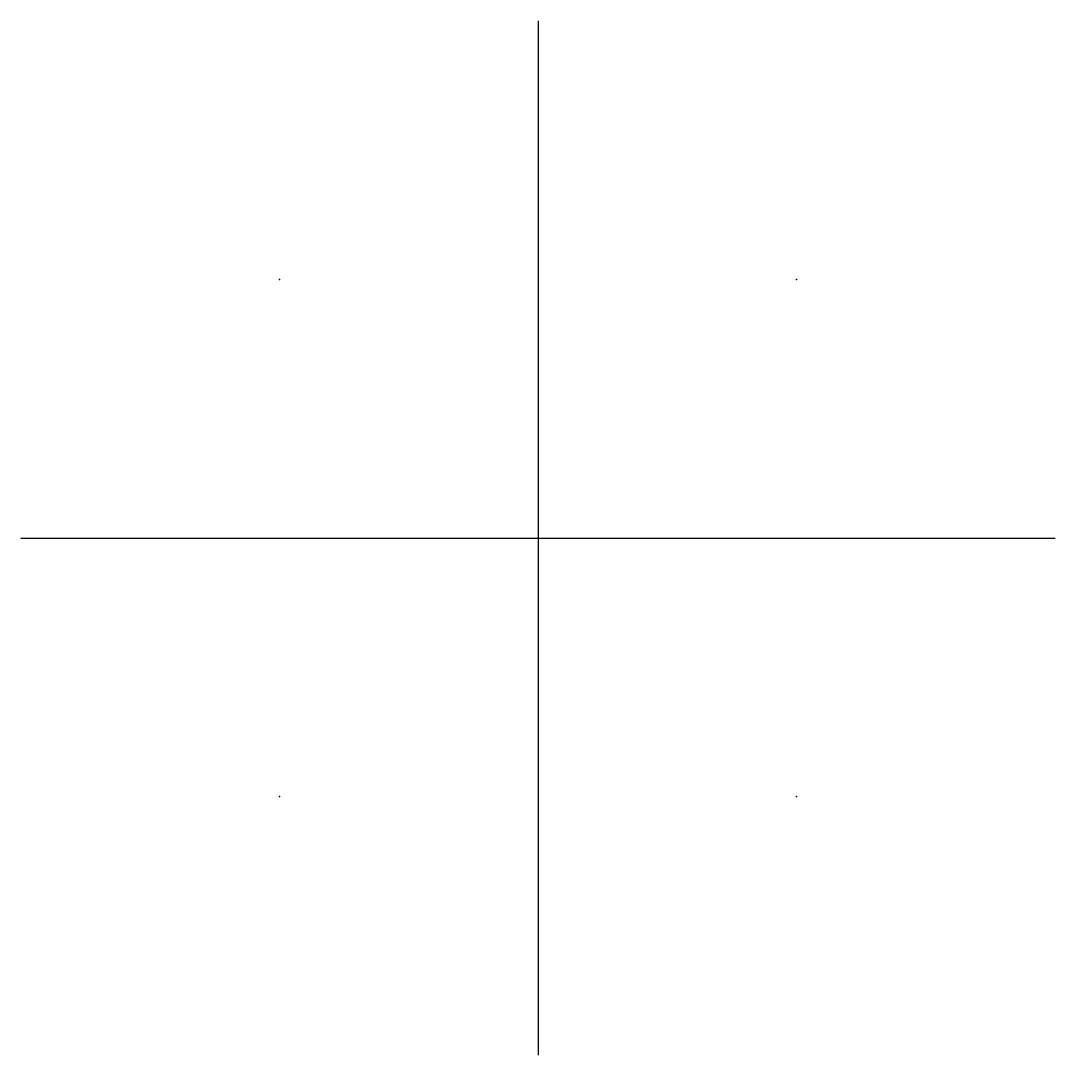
# Model space of a CAD drawing. Extents: x -1 to 1, y -1 to 1.
import ezdxf

# ---------------------------------------------------------------- set-up
doc = ezdxf.new("R2010")
doc.units = 0
doc.layers.get('0').update_dxf_attribs({"linetype": 'CONTINUOUS'})

msp = doc.modelspace()

# ---------------------------------------------------------------- linework, layer by layer
at = {"color": 0}
for p, q in [((0, 1), (0, -1)), ((-1, 0), (1, 0))]:
    msp.add_line(p, q, dxfattribs=at)
for p in [(-0.5, 0.5), (0.5, 0.5), (-0.5, -0.5), (0.5, -0.5)]:
    msp.add_point(p, dxfattribs=at)

doc.saveas('drawing.dxf')
